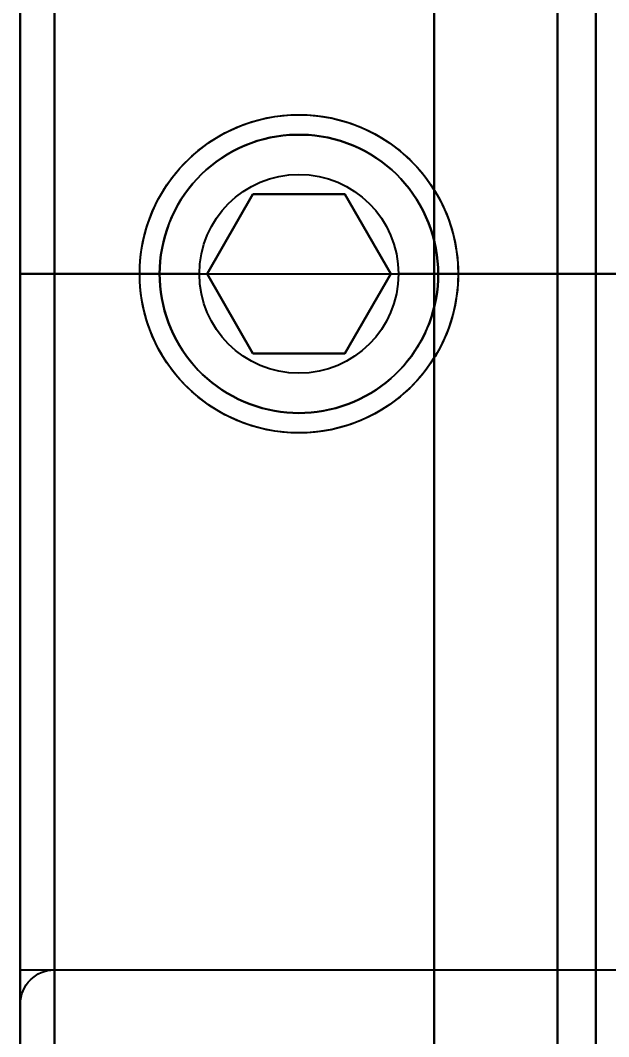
# Model space of a CAD drawing. Header units: millimetres. Extents: x -5505 to 394412, y -8522 to 584759.
# Drawn here: x 30816.94 to 30831.72, y 15700.65 to 15726.21 of the extents above; entities that cross this region are included whole.
import ezdxf

# ---------------------------------------------------------------- set-up
doc = ezdxf.new("R2010")
doc.units = ezdxf.units.MM
doc.linetypes.add('CEN', pattern=[62, 60, -1, 0, -1])
doc.layers.add('MAIN-1', color=7, linetype='Continuous')
doc.layers.add('지시선', color=1, linetype='CEN', lineweight=20)
doc.styles.get("Standard").update_dxf_attribs({"font": 'arial.ttf'})
doc.dimstyles.new('COAD', dxfattribs={"dimtxt": 100, "dimasz": 100, "dimexe": 1.25, "dimexo": 0.625, "dimtad": 1, "dimtxsty": 'Standard', "dimcen": 0, "dimclrd": 161, "dimclre": 161, "dimclrt": 6, "dimadec": 0, "dimazin": 0, "dimtfac": 1, "dimtmove": 0, "dimatfit": 3, "dimfxl": 0, "dimlwd": 5, "dimarcsym": 0})
doc.dimstyles.new('양쪽화살표지름', dxfattribs={"dimtxt": 3.5, "dimasz": 3.5, "dimexe": 2, "dimexo": 1.5, "dimgap": 0.8, "dimtad": 1, "dimdsep": 46, "dimtxsty": 'Standard', "dimcen": 0, "dimclrd": 1, "dimclre": 1, "dimclrt": 2, "dimazin": 2, "dimtfac": 1, "dimtmove": 0, "dimatfit": 1, "dimfxl": 0, "dimlwd": 25, "dimlwe": 25, "dimarcsym": 0})

# ---------------------------------------------------------------- blocks, each defined once
blk = doc.blocks.new('Shaft_Bearing_C!')
blk.add_line((37.6, -87.496), (77, -87.496))
blk = doc.blocks.new('Bearing_ucf207')
at = {"layer": 'MAIN-1'}
for p, q in [((34, 0), (34, 44.889)), ((34, 44.889), (34, 0)), ((34, -39.583), (34, 39.583)), ((34, 39.583), (34, -39.583)), ((29.938, 0), (29.938, 24.058)), ((29.938, 24.058), (29.938, 0)), ((30.9, 0), (30.9, 24.058)), ((30.9, 24.058), (30.9, 0)), ((29.938, 23.42), (29.938, 0)), ((29.938, 0), (29.938, 23.42)), ((30.9, 0), (30.9, 23.42)), ((43.542, 0), (43.542, 23.42)), ((43.542, 23.42), (43.542, 0)), ((44.4, 0), (44.4, 22.562)), ((44.4, 22.562), (44.4, 0)), ((44.4, 18.358), (44.4, -18.358)), ((44.4, -18.358), (44.4, 18.358)), ((43.542, 0), (43.542, 17.5)), ((43.542, 0), (43.542, 17.5)), ((36.353, 3.34), (36.195, 3.286)), ((36.196, 3.286), (36.354, 3.34)), ((36.514, 3.386), (36.353, 3.34)), ((36.354, 3.34), (36.514, 3.386)), ((36.675, 3.424), (36.514, 3.386)), ((36.514, 3.386), (36.676, 3.424)), ((36.837, 3.454), (36.675, 3.424)), ((36.676, 3.424), (36.838, 3.455)), ((36.999, 3.477), (36.837, 3.454)), ((36.838, 3.455), (37, 3.477)), ((37.161, 3.492), (36.999, 3.477)), ((37, 3.477), (37.161, 3.492)), ((37.321, 3.499), (37.161, 3.492)), ((37.161, 3.492), (37.321, 3.499)), ((37.479, 3.499), (37.321, 3.499)), ((37.321, 3.499), (37.479, 3.499)), ((37.639, 3.492), (37.479, 3.499)), ((37.479, 3.499), (37.639, 3.492)), ((37.801, 3.477), (37.639, 3.492)), ((37.639, 3.492), (37.8, 3.477)), ((37.8, 3.477), (37.962, 3.455)), ((37.963, 3.454), (37.801, 3.477)), ((37.962, 3.455), (38.124, 3.424)), ((38.125, 3.424), (37.963, 3.454)), ((38.124, 3.424), (38.286, 3.386)), ((38.286, 3.386), (38.125, 3.424)), ((38.447, 3.34), (38.286, 3.386)), ((38.286, 3.386), (38.446, 3.34)), ((38.446, 3.34), (38.604, 3.286)), ((38.605, 3.286), (38.447, 3.34)), ((35.739, 3.081), (35.594, 2.998)), ((35.595, 2.999), (35.739, 3.081)), ((35.739, 3.081), (35.888, 3.157)), ((35.887, 3.156), (35.739, 3.081)), ((36.04, 3.225), (35.887, 3.156)), ((35.888, 3.157), (36.04, 3.225)), ((36.195, 3.286), (36.04, 3.225)), ((36.04, 3.225), (36.196, 3.286)), ((38.604, 3.286), (38.76, 3.225)), ((38.76, 3.225), (38.605, 3.286)), ((38.913, 3.156), (38.76, 3.225)), ((38.76, 3.225), (38.912, 3.157)), ((38.912, 3.157), (39.061, 3.081)), ((39.061, 3.081), (38.913, 3.156)), ((39.206, 2.998), (39.061, 3.081)), ((39.061, 3.081), (39.205, 2.999)), ((35.32, 2.815), (35.192, 2.715)), ((35.192, 2.716), (35.321, 2.815)), ((35.455, 2.91), (35.32, 2.815)), ((35.321, 2.815), (35.455, 2.91)), ((35.455, 2.91), (35.595, 2.999)), ((35.594, 2.998), (35.455, 2.91)), ((39.205, 2.999), (39.345, 2.91)), ((39.345, 2.91), (39.206, 2.998)), ((39.48, 2.815), (39.345, 2.91)), ((39.345, 2.91), (39.479, 2.815)), ((39.479, 2.815), (39.608, 2.716)), ((39.608, 2.715), (39.48, 2.815)), ((35.069, 2.611), (34.953, 2.503)), ((34.953, 2.503), (35.069, 2.611)), ((35.069, 2.611), (35.192, 2.716)), ((35.192, 2.715), (35.069, 2.611)), ((39.608, 2.716), (39.731, 2.611)), ((39.731, 2.611), (39.608, 2.715)), ((39.847, 2.503), (39.731, 2.611)), ((39.731, 2.611), (39.847, 2.503)), ((34.843, 2.39), (34.736, 2.27)), ((34.736, 2.27), (34.843, 2.39)), ((34.953, 2.503), (34.843, 2.39)), ((34.843, 2.39), (34.953, 2.503)), ((39.957, 2.39), (39.847, 2.503)), ((39.847, 2.503), (39.957, 2.39)), ((40.064, 2.27), (39.957, 2.39)), ((39.957, 2.39), (40.064, 2.27)), ((34.634, 2.145), (34.537, 2.013)), ((34.537, 2.013), (34.634, 2.144)), ((34.736, 2.27), (34.634, 2.145)), ((34.634, 2.144), (34.736, 2.27)), ((40.166, 2.145), (40.064, 2.27)), ((40.064, 2.27), (40.166, 2.144)), ((40.263, 2.013), (40.166, 2.145)), ((40.166, 2.144), (40.263, 2.013)), ((34.359, 1.733), (34.445, 1.876)), ((34.445, 1.876), (34.36, 1.734)), ((34.537, 2.013), (34.445, 1.876)), ((34.445, 1.876), (34.537, 2.013)), ((35.091, 0), (36.245, 2)), ((36.245, 2), (35.091, 0)), ((36.245, 2), (38.555, 2)), ((36.245, 2), (36.245, 2)), ((38.555, 2), (36.245, 2)), ((38.555, 2), (39.709, 0)), ((38.555, 2), (38.555, 2)), ((39.709, 0), (38.555, 2)), ((40.355, 1.876), (40.263, 2.013)), ((40.263, 2.013), (40.355, 1.876)), ((40.44, 1.734), (40.355, 1.876)), ((40.355, 1.876), (40.441, 1.733)), ((34.208, 1.436), (34.28, 1.587)), ((34.281, 1.587), (34.209, 1.437)), ((34.28, 1.587), (34.359, 1.733)), ((34.36, 1.734), (34.281, 1.587)), ((40.519, 1.587), (40.44, 1.734)), ((40.441, 1.733), (40.52, 1.587)), ((40.591, 1.437), (40.519, 1.587)), ((40.52, 1.587), (40.592, 1.436)), ((34.144, 1.283), (34.086, 1.126)), ((34.086, 1.125), (34.143, 1.282)), ((34.143, 1.282), (34.208, 1.436)), ((34.209, 1.437), (34.144, 1.283)), ((40.656, 1.283), (40.591, 1.437)), ((40.592, 1.436), (40.657, 1.282)), ((40.714, 1.126), (40.656, 1.283)), ((40.657, 1.282), (40.714, 1.125)), ((34.086, 1.126), (34.036, 0.967)), ((34.036, 0.966), (34.086, 1.125)), ((40.764, 0.967), (40.714, 1.126)), ((40.714, 1.125), (40.764, 0.966)), ((33.994, 0.806), (33.96, 0.644)), ((33.96, 0.643), (33.994, 0.805)), ((34.036, 0.967), (33.994, 0.806)), ((33.994, 0.805), (34.036, 0.966)), ((40.806, 0.806), (40.764, 0.967)), ((40.764, 0.966), (40.806, 0.805)), ((40.84, 0.644), (40.806, 0.806)), ((40.806, 0.805), (40.84, 0.643)), ((33.96, 0.644), (33.933, 0.482)), ((33.933, 0.481), (33.96, 0.643)), ((40.867, 0.482), (40.84, 0.644)), ((40.84, 0.643), (40.867, 0.481)), ((33.915, 0.32), (33.904, 0.159)), ((33.904, 0.159), (33.915, 0.319)), ((33.933, 0.482), (33.915, 0.32)), ((33.915, 0.319), (33.933, 0.481)), ((40.885, 0.32), (40.867, 0.482)), ((40.867, 0.481), (40.885, 0.319)), ((40.896, 0.159), (40.885, 0.32)), ((40.885, 0.319), (40.896, 0.159)), ((2.358, 0), (33.9, 0)), ((43.542, 0), (2.358, 0)), ((12.8, 0), (34, 0)), ((43.542, 0), (23.446, 0)), ((25.609, 0), (33.9, 0)), ((34, 0), (27.3, 0)), ((29.938, 0), (29.938, -23.42)), ((29.938, 0), (30.9, 0)), ((30.9, 0), (29.938, 0)), ((29.938, 0), (30.9, 0)), ((29.938, 0), (29.938, -24.058)), ((29.938, -24.058), (29.938, 0)), ((30.9, 0), (29.938, 0)), ((29.938, -23.42), (29.938, 0)), ((30.9, 0), (30.9, -24.058)), ((30.9, -24.058), (30.9, 0)), ((30.9, -23.42), (30.9, 0)), ((33.4, 0), (33.4, 0)), ((33.4, 0), (34.9, 0)), ((33.904, 0.159), (33.9, 0)), ((33.9, 0), (33.904, 0.159)), ((33.903, -0.152), (33.9, 0)), ((33.9, 0), (33.9, 0)), ((33.9, 0), (33.903, -0.152)), ((34, 0), (34, -44.889)), ((34, -44.889), (34, 0)), ((37.4, 0), (34.9, 0)), ((36.245, -2), (35.091, 0)), ((35.091, 0), (35.091, 0)), ((35.091, 0), (36.245, -2)), ((39.9, 0), (37.4, 0)), ((39.709, 0), (38.555, -2)), ((38.555, -2), (39.709, 0)), ((39.709, 0), (39.709, 0)), ((39.9, 0), (41.4, 0)), ((40.9, 0), (40.896, 0.159)), ((40.896, 0.159), (40.9, 0)), ((40.9, 0), (40.897, -0.152)), ((40.897, -0.152), (40.9, 0)), ((40.9, 0), (43.542, 0)), ((40.9, 0), (41.4, 0)), ((40.9, 0), (40.9, 0)), ((41.4, 0), (43.542, 0)), ((41.4, 0), (41.4, 0)), ((43.542, 0), (43.542, -17.5)), ((43.542, 0), (44.4, 0)), ((43.542, 0), (43.542, -23.42)), ((43.542, -23.42), (43.542, 0)), ((44.4, 0), (43.542, 0)), ((43.542, -17.5), (43.542, 0)), ((44.4, 0), (44.4, -22.562)), ((44.4, -22.562), (44.4, 0)), ((33.913, -0.306), (33.903, -0.152)), ((33.903, -0.152), (33.913, -0.306)), ((40.897, -0.152), (40.887, -0.306)), ((40.887, -0.306), (40.897, -0.152)), ((33.93, -0.46), (33.913, -0.306)), ((33.913, -0.306), (33.931, -0.461)), ((33.955, -0.616), (33.93, -0.46)), ((33.931, -0.461), (33.955, -0.616)), ((40.87, -0.46), (40.845, -0.616)), ((40.845, -0.616), (40.869, -0.461)), ((40.869, -0.461), (40.887, -0.306)), ((40.887, -0.306), (40.87, -0.46)), ((33.986, -0.771), (33.955, -0.616)), ((33.955, -0.616), (33.986, -0.771)), ((40.845, -0.616), (40.814, -0.771)), ((40.814, -0.771), (40.845, -0.616)), ((34.024, -0.925), (33.986, -0.771)), ((33.986, -0.771), (34.025, -0.926)), ((34.07, -1.078), (34.024, -0.925)), ((34.025, -0.926), (34.07, -1.078)), ((40.776, -0.925), (40.73, -1.078)), ((40.73, -1.078), (40.775, -0.926)), ((40.775, -0.926), (40.814, -0.771)), ((40.814, -0.771), (40.776, -0.925)), ((34.123, -1.229), (34.07, -1.078)), ((34.07, -1.078), (34.123, -1.229)), ((34.182, -1.377), (34.123, -1.229)), ((34.123, -1.229), (34.183, -1.378)), ((40.617, -1.378), (40.677, -1.229)), ((40.677, -1.229), (40.618, -1.377)), ((40.73, -1.078), (40.677, -1.229)), ((40.677, -1.229), (40.73, -1.078)), ((34.249, -1.523), (34.182, -1.377)), ((34.183, -1.378), (34.249, -1.523)), ((34.321, -1.665), (34.249, -1.523)), ((34.249, -1.523), (34.322, -1.665)), ((40.478, -1.665), (40.551, -1.523)), ((40.551, -1.523), (40.479, -1.665)), ((40.618, -1.377), (40.551, -1.523)), ((40.551, -1.523), (40.617, -1.378)), ((34.4, -1.803), (34.321, -1.665)), ((34.322, -1.665), (34.401, -1.804)), ((40.399, -1.804), (40.478, -1.665)), ((40.479, -1.665), (40.4, -1.803)), ((34.485, -1.937), (34.4, -1.803)), ((34.401, -1.804), (34.485, -1.937)), ((34.575, -2.066), (34.485, -1.937)), ((34.485, -1.937), (34.575, -2.066)), ((38.555, -2), (36.245, -2)), ((36.245, -2), (36.245, -2)), ((36.245, -2), (38.555, -2)), ((38.555, -2), (38.555, -2)), ((40.315, -1.937), (40.225, -2.066)), ((40.225, -2.066), (40.315, -1.937)), ((40.4, -1.803), (40.315, -1.937)), ((40.315, -1.937), (40.399, -1.804)), ((34.67, -2.19), (34.575, -2.066)), ((34.575, -2.066), (34.67, -2.19)), ((34.769, -2.308), (34.67, -2.19)), ((34.67, -2.19), (34.769, -2.309)), ((40.13, -2.19), (40.031, -2.308)), ((40.031, -2.309), (40.13, -2.19)), ((40.225, -2.066), (40.13, -2.19)), ((40.13, -2.19), (40.225, -2.066)), ((34.872, -2.421), (34.769, -2.308)), ((34.769, -2.309), (34.872, -2.421)), ((34.979, -2.528), (34.872, -2.421)), ((34.872, -2.421), (34.979, -2.528)), ((35.092, -2.631), (34.979, -2.528)), ((34.979, -2.528), (35.092, -2.631)), ((39.821, -2.528), (39.708, -2.631)), ((39.708, -2.631), (39.821, -2.528)), ((39.928, -2.421), (39.821, -2.528)), ((39.821, -2.528), (39.928, -2.421)), ((40.031, -2.308), (39.928, -2.421)), ((39.928, -2.421), (40.031, -2.309)), ((35.21, -2.73), (35.092, -2.631)), ((35.092, -2.631), (35.21, -2.73)), ((35.334, -2.825), (35.21, -2.73)), ((35.21, -2.73), (35.334, -2.825)), ((39.59, -2.73), (39.466, -2.825)), ((39.466, -2.825), (39.59, -2.73)), ((39.708, -2.631), (39.59, -2.73)), ((39.59, -2.73), (39.708, -2.631)), ((35.463, -2.915), (35.334, -2.825)), ((35.334, -2.825), (35.463, -2.915)), ((35.597, -3), (35.463, -2.915)), ((35.463, -2.915), (35.596, -2.999)), ((35.596, -2.999), (35.735, -3.078)), ((35.735, -3.079), (35.597, -3)), ((39.065, -3.078), (39.204, -2.999)), ((39.203, -3), (39.065, -3.079)), ((39.337, -2.915), (39.203, -3)), ((39.204, -2.999), (39.337, -2.915)), ((39.466, -2.825), (39.337, -2.915)), ((39.337, -2.915), (39.466, -2.825)), ((35.735, -3.078), (35.877, -3.151)), ((35.877, -3.151), (35.735, -3.079)), ((36.023, -3.218), (35.877, -3.151)), ((35.877, -3.151), (36.022, -3.217)), ((36.022, -3.217), (36.171, -3.277)), ((36.171, -3.277), (36.023, -3.218)), ((36.322, -3.33), (36.171, -3.277)), ((36.171, -3.277), (36.322, -3.33)), ((38.629, -3.277), (38.478, -3.33)), ((38.478, -3.33), (38.629, -3.277)), ((38.629, -3.277), (38.778, -3.217)), ((38.777, -3.218), (38.629, -3.277)), ((38.923, -3.151), (38.777, -3.218)), ((38.778, -3.217), (38.923, -3.151)), ((38.923, -3.151), (39.065, -3.078)), ((39.065, -3.079), (38.923, -3.151)), ((36.475, -3.376), (36.322, -3.33)), ((36.322, -3.33), (36.474, -3.375)), ((36.474, -3.375), (36.629, -3.414)), ((36.629, -3.414), (36.475, -3.376)), ((36.784, -3.445), (36.629, -3.414)), ((36.629, -3.414), (36.784, -3.445)), ((36.94, -3.47), (36.784, -3.445)), ((36.784, -3.445), (36.939, -3.469)), ((36.939, -3.469), (37.094, -3.487)), ((37.094, -3.487), (36.94, -3.47)), ((37.248, -3.497), (37.094, -3.487)), ((37.094, -3.487), (37.248, -3.497)), ((37.4, -3.5), (37.248, -3.497)), ((37.248, -3.497), (37.4, -3.5)), ((37.552, -3.497), (37.4, -3.5)), ((37.4, -3.5), (37.552, -3.497)), ((37.706, -3.487), (37.552, -3.497)), ((37.552, -3.497), (37.706, -3.487)), ((37.706, -3.487), (37.861, -3.469)), ((37.86, -3.47), (37.706, -3.487)), ((38.016, -3.445), (37.86, -3.47)), ((37.861, -3.469), (38.016, -3.445)), ((38.171, -3.414), (38.016, -3.445)), ((38.016, -3.445), (38.171, -3.414)), ((38.171, -3.414), (38.326, -3.375)), ((38.325, -3.376), (38.171, -3.414)), ((38.478, -3.33), (38.325, -3.376)), ((38.326, -3.375), (38.478, -3.33)), ((43.542, -17.5), (2.358, -17.5))]:
    blk.add_line(p, q, dxfattribs=at)
for centre, radius, start, end in [((37.4, 0), 4, 0, 180), ((37.4, 0), 4, 0, 148.2117), ((37.4, 0), 2.5, 0, 180), ((37.4, 0), 4, 148.2117, 180), ((37.4, 0), 4, 180, 0), ((37.4, 0), 4, 211.7883, 0), ((37.4, 0), 2.5, 180, 0), ((37.4, 0), 4, 180, 211.7883), ((43.542, -18.358), 0.858, 0, 90)]:
    blk.add_arc(centre, radius, start, end, dxfattribs=at)
blk = doc.blocks.new('C-1S DRUM RIGHT')
blk.add_blockref('Shaft_Bearing_C!', (30, 189.12))
at = {"xscale": -1}
blk.add_blockref('Bearing_ucf207', (112, 119.12), dxfattribs=at)
blk = doc.blocks.new('*D256')
at = {"color": 161, "linetype": 'Continuous', "lineweight": -2, "transparency": 16777216}
for p, q in [((30327.334, 15853.604), (31870.768, 15853.604)), ((30327.334, 14600.713), (31870.768, 14600.713))]:
    blk.add_line(p, q, dxfattribs=at)
at = {"color": 161, "linetype": 'Continuous', "lineweight": 5, "transparency": 16777216}
blk.add_line((31869.518, 14700.713), (31869.518, 15753.604), dxfattribs=at)
at = {"color": 161, "transparency": 16777216}
for points in [[(31852.851, 15753.604), (31886.185, 15753.604), (31869.518, 15853.604)], [(31852.851, 14700.713), (31886.185, 14700.713), (31869.518, 14600.713)]]:
    blk.add_solid(points, dxfattribs=at)
at = {"color": 6, "transparency": 16777216, "insert": (31808.798, 15227.158), "char_height": 100, "attachment_point": 5, "rotation": 90}
blk.add_mtext('1252,89', dxfattribs=at)
blk = doc.blocks.new('지시선_sheet')
at = {"layer": '지시선', "annotation_type": 0, "has_hookline": 1, "hookline_direction": 0, "text_width": 732.551}
blk.add_leader([(-4.308, 0.176), (588.072, 2.34), (1202.179, 1064.327), (1322.179, 1064.327)], dimstyle='양쪽화살표지름', override={"dimasz": 120, "dimgap": 0.8, "dimtad": 0}, dxfattribs=at)

msp = doc.modelspace()

# ---------------------------------------------------------------- block references
for name, p in [('지시선_sheet', (30489.336, 15270.713)), ('C-1S DRUM RIGHT', (30749.336, 15600.713))]:
    msp.add_blockref(name, p)

# ---------------------------------------------------------------- dimensions: what is measured, and where the dimension line sits
dim = msp.add_linear_dim(base=(31869.518, 15853.604), p1=(30326.709, 14600.713), p2=(30326.709, 15853.604), angle=90, dimstyle='COAD')
dim.commit()
dim.dimension.update_dxf_attribs({"geometry": '*D256', "text_midpoint": (31808.798, 15227.158)})

doc.saveas('drawing.dxf')
